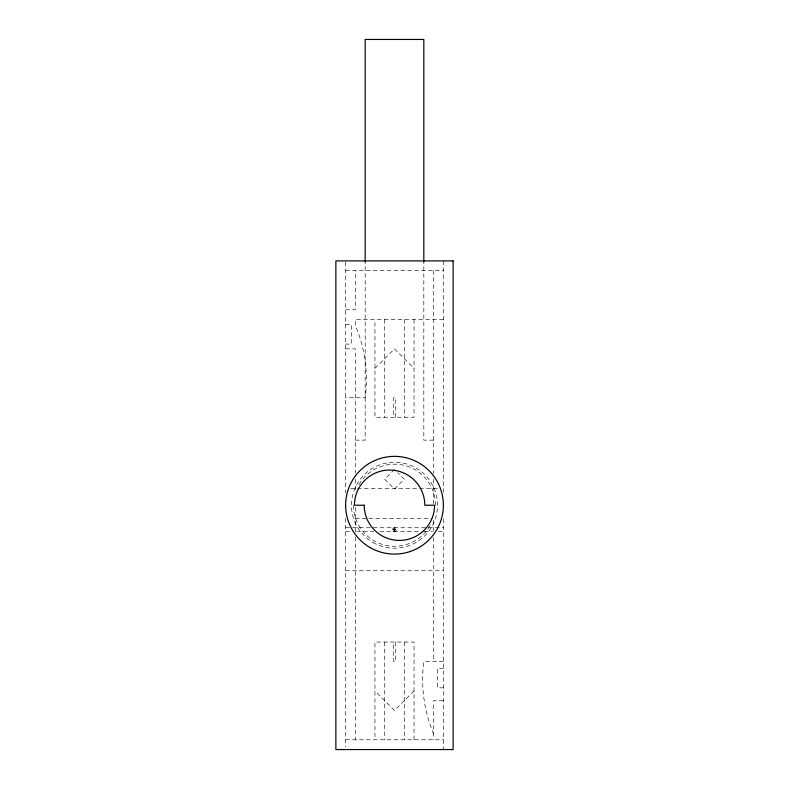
<?xml version="1.0" encoding="UTF-8"?>
<svg xmlns="http://www.w3.org/2000/svg" width="789" height="789" viewBox="0 0 789 789"><rect width="100%" height="100%" fill="white"/><g stroke="black" fill="none" stroke-linecap="round" stroke-linejoin="round"><path stroke-width="0.59" stroke-dasharray="3.94 2.96" d="M374.953 368.404L394.5 348.856L414.047 368.404M394.5 469.455L384.726 479.229L394.5 489.002L404.274 479.229L397.755 472.719M414.047 690.917L394.5 710.455L374.953 690.917M345.631 270.676L443.369 270.676M345.631 309.771L355.405 309.771L355.405 270.676M443.369 319.545L355.405 319.545L355.405 325.403A139.89 139.89 0 0 1 365.09 360.918L365.78 367.033A139.89 139.89 0 0 1 365.179 397.725L345.631 397.725M345.631 324.555L351.499 324.555L351.499 344.093L345.631 344.093M345.631 348.856L355.405 348.856L355.405 473.124M355.405 440.144L365.179 440.144L365.179 261.918M433.595 440.144L423.821 440.144L423.821 261.918M350.523 488.647L438.477 488.647M355.405 518.324L367.625 518.324M368.848 518.324L432.372 518.324M345.631 527.742L443.369 527.742M345.631 531.648L350.523 531.648M356.628 531.648L373.73 531.648M379.844 531.648L418.929 531.648M423.821 531.648L432.372 531.648M438.477 531.648L443.369 531.648M345.631 570.743L443.369 570.743M443.369 661.596L423.821 661.596A139.89 139.89 0 0 0 423.22 692.288L423.91 698.403A139.89 139.89 0 0 0 433.595 733.918M443.369 668.273L437.5 668.273L437.5 687.821L443.369 687.821M443.369 700.681L433.595 700.681L433.595 739.776M345.631 739.776L443.369 739.776M443.369 260.903L443.369 492.316M443.369 518.866L443.369 749.55M433.595 270.676L433.595 473.508M433.595 479.229L433.595 504.24M433.595 520.227L433.595 531.293M433.595 537.437L433.595 661.596M414.047 319.545L414.047 417.273L374.953 417.273L374.953 319.545M414.047 739.776L414.047 642.049L374.953 642.049L374.953 739.776M404.274 319.545L404.274 417.273M404.274 642.049L404.274 739.776M395.476 417.273L395.476 397.725L393.524 397.725L393.524 417.273M395.476 642.049L395.476 661.596L393.524 661.596L393.524 642.049M384.726 319.545L384.726 417.273M384.726 642.049L384.726 739.776M355.405 479.17L355.405 491.458M355.405 507.327L355.405 532.023M355.405 536.944L355.405 739.776M345.631 262.126L345.631 492.691M345.631 518.304L345.631 747.104M430.044 525.75A41.048 41.048 0 0 1 353.452 505.226M358.956 484.702A41.048 41.048 0 0 1 435.548 505.226M393.573 529.36C394.49 533.216 396.699 526.953 393.583 529.311C394.411 533.147 396.729 526.973 393.583 529.32C394.47 533.167 396.65 526.894 393.573 529.36C394.569 533.117 396.591 526.924 393.573 529.399M393.169 531.125A1.953 1.953 0 0 0 396.403 530.139A1.953 1.953 0 0 0 393.928 527.821A1.953 1.953 0 0 0 393.169 531.125M373 542.467A43.001 43.001 0 0 0 437.5 505.226A43.001 43.001 0 0 0 373 467.985A43.001 43.001 0 0 0 373 542.467"/><path stroke-width="1.18" d="M423.821 261.918L423.821 39.45L365.179 39.45L365.179 261.918M453.133 260.903L335.867 260.903L335.867 749.55L453.133 749.55L453.133 260.903M364.202 505.226L354.429 505.226A35.18 35.18 0 0 1 389.618 470.047A35.18 35.18 0 0 1 424.798 505.226L434.571 505.226A35.18 35.18 0 0 1 399.382 540.406A35.18 35.18 0 0 1 364.202 505.226M370.071 547.546A48.869 48.869 0 0 0 443.369 505.226A48.869 48.869 0 0 0 370.071 462.906A48.869 48.869 0 0 0 370.071 547.546"/></g></svg>
